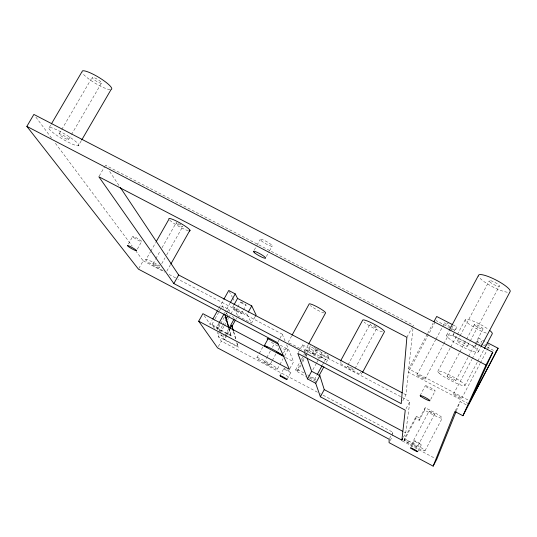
<?xml version="1.0" encoding="UTF-8"?>
<svg xmlns="http://www.w3.org/2000/svg" width="537" height="537" viewBox="0 0 537 537"><rect width="100%" height="100%" fill="white"/><g stroke="black" fill="none" stroke-linecap="round" stroke-linejoin="round"><path stroke-width="0.4" stroke-dasharray="2.69 2.01" d="M392.695 435.849L392.862 432.285L320.414 393.775M402.797 400.709L405.952 394.789L413.188 326.865M404.301 438.695L409.536 441.481A11.807 1.081 28.1 0 1 422.693 448.744A11.807 1.081 28.1 0 1 422.451 450.194A11.807 1.081 28.1 0 1 409.214 443.434L404.046 440.682L404.301 438.695L416.209 416.256L419.692 418.101L419.236 420.364L415.799 418.545L416.209 416.256M403.421 437.246L405.73 432.896L409.872 401.475L302.499 344.835L300.163 349.11M424.646 410.167L425.176 407.764L426.922 408.684A11.767 1.369 28 0 1 440.031 415.933A11.767 1.369 28 0 1 439.615 417.705A11.767 1.369 28 0 1 426.365 411.073L424.646 410.167L419.236 420.364M476.89 343.552L475.023 347.07L452.886 335.591L453.51 333.282M452.892 324.851L456.578 326.758L455.497 330.678L435.93 320.542M475.023 347.07L475.856 344.861M484.904 341.418L479.051 338.391L477.628 342.143L482.682 344.761M456.39 410.825L460.128 401.595L466.68 405.032M417.746 451.698L421.511 444.576M455.718 380.693L468.21 357.065M468.6 356.326L474.842 344.512M475.238 343.774L483.045 329.006M476.782 342.68L479.051 338.391M453.49 394.124L471.801 359.448M472.191 358.709L481.152 341.74M425.009 450.778L442.253 418.122M478.353 351.789L480.682 347.379M464.961 385.526L477.447 361.864M477.836 361.126L484.072 349.292M461.666 398.407L479.964 363.69M480.353 362.952L486.972 350.392M487.361 349.654L489.308 345.962M455.269 410.818L460.128 401.595M404.046 440.682L415.799 418.545M457.376 340.901L459.706 336.504M460.095 335.773L489.234 280.858M419.692 418.101L425.176 407.764M430.721 399.347L435.171 390.963M447.032 376.148L459.531 352.554M459.927 351.816L466.176 340.015M466.566 339.277L474.379 324.529M434.614 414.087L417.356 446.71L414.517 445.529L411.805 443.757L429.063 411.161M410.597 447.898L414.369 440.783M467.532 346.17L469.862 341.774M470.251 341.035L499.363 286.04M416.887 374.927L435.655 339.713M436.044 338.975L442.3 327.241M442.689 326.503L444.649 322.838M389.526 438.554L391.748 434.373M392.124 433.674L392.862 432.285M406.019 408.711L409.872 401.475M390.157 440.615L392.332 436.527M446.603 335.31L448.959 330.866M425.002 379.182L443.367 344.66M443.757 343.922L450.395 331.436M450.785 330.698L452.738 327.026M454.302 331.027L456.578 326.758M420.102 395.547L425.291 385.774M452.886 335.591L454.752 332.081M437.823 371.329L450.335 347.768M450.724 347.03L456.98 335.249M457.37 334.511L465.19 319.784M427.244 334.189L408.711 368.879L468.788 400.38M427.633 333.45L433.158 323.113M435.145 322.019L408.362 372.175L468.969 403.978M406.885 337.303L411.839 328.06M412.215 327.348L413.362 325.221L105.48 165.228L106.407 166.618M348.043 364.824L370.027 324.167M355.058 368.516L377.028 327.818M309.332 377.988L315.904 381.471L314.964 378.739L316.931 375.121M322.428 364.999L324.006 362.106M324.395 361.381L327.932 354.876L324.294 352.957M326.295 362.334L328.691 357.917L327.932 354.876M304.694 351.198L308.251 344.687M295.538 370.094L300.982 360.126M301.371 359.414L303.318 355.85M303.7 355.138L305.258 352.292M305.647 351.581L306.426 350.158M301.096 364.959L297.975 370.678L297.478 369.469L300.626 363.697M302.203 360.81L304.566 356.487M304.956 355.762L306.533 352.876M306.922 352.158L310.467 345.667L310.829 346.808L321.958 352.681L322.495 354.648L320.529 358.266L317.703 357.045A8.317 0.953 28.6 0 1 308.849 352.198A8.317 0.953 28.6 0 1 307.184 350.017L308.903 350.648L307.735 352.796M308.903 350.648L310.829 346.808M302.66 362.099L305.392 357.092M305.781 356.373L307.345 353.514M312.259 353.225L314.239 349.594L315.716 350.171L317.159 351.164L315.185 354.796L312.259 353.225L315.185 354.796M321.958 352.681L319.971 356.326L320.529 358.266M312.856 369.778L316.34 363.374M316.723 362.663L318.273 359.817M318.663 359.112L319.434 357.689M283.442 353.098L286.087 348.265L279.623 344.848M277.515 368.845L279.508 365.207M279.905 364.482L283.093 358.662M284.684 355.756L287.872 349.943M279.958 375.672L283.845 368.577M298.216 352.675L299.774 349.822M289.812 368.644L293.598 361.723L286.349 344.11M287.047 379.444L290.926 372.336M271.917 361.179L269.923 364.811L267.413 363.811L264.405 361.878L266.399 358.253M266.802 357.528L270.386 350.997M272.38 347.365L274.373 343.74M277.958 341.968L279.522 339.129M279.911 338.417L282.247 334.155L177.955 279.133M272.313 360.455L275.897 353.917M277.891 350.285L279.086 348.104M288.094 342.418L291.719 335.8M256.834 357.857L258.827 354.232M259.223 353.507L262.815 346.983M254.934 316.978L251.524 323.146L247.04 314.373L247.826 312.957M218.848 323.301L216.445 327.624L218.257 330.376M224.459 313.225L230.037 303.197M219.714 323.314L216.914 328.335L231.313 335.974L229.252 328.906M220.6 331.396L218.351 327.932L220.338 324.361M220.734 323.643L224.312 317.213M225.902 314.353L226.695 312.923M227.097 312.212L228.681 309.352L222.251 305.956L221.459 307.386M218.781 332.202L222.372 325.744M222.768 325.026L225.56 320.005M237.401 315.192L232.843 306.889L233.629 305.472M317.454 392.198L221.351 341.116L218.304 336.578L219.928 333.658M220.331 332.927L223.989 326.348M224.392 325.623L226.017 322.697M227.641 319.777L228.453 318.313M228.856 317.582L230.48 314.662M230.89 313.93L235.354 305.895M235.83 310.507L237.381 307.708M237.77 307.01L240.489 302.116M266.379 256.498L269.138 251.531M269.534 250.819L272.293 245.845M218.337 346.54L221.351 341.116M224.996 335.497L228.581 329.04M226.466 334.86L224.05 339.209L237.844 346.54L238.24 347.171L218.304 336.578M226.869 334.135L229.682 329.067M226.889 335.524L224.479 339.861L220.929 334.45M227.285 334.806L230.098 329.745M235.756 319.549L236.569 318.085M241.449 313.467L242.999 310.668M243.389 309.97L246.1 305.076M231.313 335.974L230.876 335.276L209.967 324.187L212.008 320.522M217.72 310.265L218.539 308.802M218.948 308.07L223.439 300.008M214.511 328.422L211.914 324.516L214.693 319.522M215.095 318.803L219.069 311.668M219.465 310.95L221.056 308.097M254.209 250.168L256.579 245.912M256.975 245.208L260.13 239.536M166.826 271.125L170.477 264.667M163.134 270.581A12.25 1.403 29.4 0 1 145.749 259.989L150.32 252.007M150.736 251.282L155.696 242.543M152.917 263.795L155.401 259.418M155.811 258.686L160.362 250.665M162.013 247.752L176.069 222.956M161.724 263.694L165.027 257.854M166.678 254.934L182.795 226.466M137.331 249.128L141.741 241.382M138.841 268.453L143.191 260.794L136.176 251.397M128.377 244.046L132.8 236.3M99.244 176.022L104.648 166.665M68.514 139.627A5.585 0.866 30.6 0 0 62.708 135.055A5.585 0.866 30.6 0 0 60.399 135.411A5.585 0.866 30.6 0 0 68.514 139.627L71.045 135.29M71.468 134.565L101.406 83.235A5.551 1.101 31.1 0 0 95.801 78.402A5.551 1.101 31.1 0 0 93.31 79.087A5.551 1.101 31.1 0 0 101.406 83.235M78.328 145.816A17.453 2.712 30.6 0 0 60.319 131.578A17.453 2.712 30.6 0 0 52.921 132.572A17.453 2.712 30.6 0 0 78.328 145.816L81.268 140.768M59.224 133.767L61.312 130.196M61.735 129.477L92.263 77.254M49.297 127.511L50.975 124.644M317.159 351.164L314.239 349.594M264.405 361.878L269.923 364.811M411.805 443.757L417.356 446.71M297.975 370.678L296.27 370.013A8.337 0.826 28.6 0 0 297.471 371.705A8.337 0.826 28.6 0 0 305.54 376.289M409.536 441.481L404.173 439.696L409.214 443.434M483.401 345.13L486.287 346.627M487.012 347.003L496.389 351.856M403.73 393.621L405.952 394.789M314.105 347.587L316.286 348.735M317.018 349.117L319.924 350.654M232.843 306.889L247.04 314.373M322.495 354.648L328.691 357.917M143.191 260.794L164.644 272.111M169.081 274.447L177.217 278.743M308.842 350.453L326.241 359.689M320.025 356.521L326.274 359.817M237.784 315.89L250.806 322.764M285.483 357.427L293.598 361.723M297.478 369.469L304.036 372.947M307.681 374.873L314.964 378.739M211.914 324.516L218.351 327.932M309.802 376.954L315.367 379.901M404.254 432.104L405.73 432.896M402.24 440.924L435.285 458.504M313.232 353.547L315.132 354.823M35.885 117.12L51.935 138.606M55.445 143.305L132.162 246.02M204.221 315.642L209.967 324.187M217.116 332.329L217.982 333.631L224.197 336.934L223.298 335.551M109.649 171.478L119.838 186.762M222.251 305.956L223.882 308.741M226.325 312.917L227.547 315.004M228.681 309.352L229.856 311.413M232.595 316.233L233.77 318.3M229.138 291.222L232.259 297.095M232.649 297.827L234.602 301.499M282.247 334.155L285.087 341.042M302.499 344.835L305.459 353.393M305.728 354.165L306.533 356.501M233.689 331.584L235.965 339.377M237.099 343.277L238.24 347.171M233.514 331.691L235.797 339.505M236.703 342.633L237.844 346.54M229.044 328.98L230.876 335.276M486.327 333.128A15.237 2.779 27.6 0 1 467.895 323.2A15.237 2.779 27.6 0 1 470.029 320.005A15.237 2.779 27.6 0 1 488.69 329.604M324.167 313.004A9.431 1.343 28.7 0 1 310.399 305.64M286.087 348.265A11.807 1.275 28.8 0 1 281.375 347.889M277.73 346.023A11.807 1.275 28.8 0 1 269.581 341.096M289.02 343.116A9.471 1.061 28.7 0 1 301.814 349.795M382.411 331.859A12.385 1.859 28.3 0 1 364.153 322.153M360.159 372.242A12.438 1.463 28.4 0 1 351.07 369.933A12.438 1.463 28.4 0 1 341.102 362.193M188.333 230.729A12.203 1.779 29.6 0 1 177.244 225.48A12.203 1.779 29.6 0 1 168.933 219.23M145.749 259.989A12.25 1.403 29.4 0 1 159.952 266.084M110.072 89.612A17.352 3.437 31.1 0 1 94.955 83.081A17.352 3.437 31.1 0 1 82.268 72.797M507.297 292.209A17.788 3.786 27.4 0 1 488.999 284.798A17.788 3.786 27.4 0 1 478.494 275.367M450.543 326.664A4.564 0.792 27.8 0 1 444.824 323.234A4.564 0.792 27.8 0 1 448.187 323.784M452.302 326.348A4.564 0.792 27.8 0 1 452.094 327.14M487.536 344.264A4.591 0.799 27.5 0 1 487.603 345.768M486.999 345.539A4.591 0.799 27.5 0 1 484.924 344.586M481.555 342.391A4.591 0.799 27.5 0 1 481.843 341.646M374.094 325.623A3.96 0.597 28.3 0 1 376.887 327.939A3.96 0.597 28.3 0 1 372.175 325.905A3.96 0.597 28.3 0 1 370.476 324.066M133.673 237.522A5.323 0.658 29.6 0 0 141.567 241.67A5.323 0.658 29.6 0 0 136.317 237.763A5.323 0.658 29.6 0 0 133.673 237.522M284.442 369.114A4.041 0.389 28.7 0 0 290.577 372.376A4.041 0.389 28.7 0 0 287.127 369.879A4.041 0.389 28.7 0 0 284.442 369.114M414.799 441.226A4.048 0.383 28.1 0 0 420.988 444.508A4.048 0.383 28.1 0 0 418.041 442.293A4.048 0.383 28.1 0 0 414.799 441.226M425.861 386.479A5.578 0.732 28 0 0 434.413 390.976A5.578 0.732 28 0 0 430.412 387.64A5.578 0.732 28 0 0 425.861 386.479M261.21 240.737A6.968 1.148 29.2 0 0 271.742 246.215A6.968 1.148 29.2 0 0 265.681 241.093A6.968 1.148 29.2 0 0 261.21 240.737M439.246 373.269A15.325 2.188 27.8 0 0 462.746 385.6A15.325 2.188 27.8 0 0 452.201 376.356A15.325 2.188 27.8 0 0 439.246 373.269M258.639 359.428A11.827 1.108 28.8 0 0 276.562 368.966A11.827 1.108 28.8 0 0 266.298 361.609A11.827 1.108 28.8 0 0 258.639 359.428M448.2 337.753A17.896 2.994 27.7 0 0 475.681 352.077A17.896 2.994 27.7 0 0 463.585 340.706A17.896 2.994 27.7 0 0 448.2 337.753M474.802 325.241A4.88 0.886 27.6 0 0 482.307 329.121A4.88 0.886 27.6 0 0 479.031 325.925A4.88 0.886 27.6 0 0 474.802 325.241M447.502 376.786A4.9 0.698 27.8 0 0 455.02 380.726A4.9 0.698 27.8 0 0 451.604 377.746A4.9 0.698 27.8 0 0 447.502 376.786M453.919 394.695A4.618 0.618 27.8 0 0 461.001 398.407A4.618 0.618 27.8 0 0 457.813 395.688A4.618 0.618 27.8 0 0 453.919 394.695M241.012 302.62A3.222 0.389 29 0 0 245.879 305.177A3.222 0.389 29 0 0 242.993 302.989A3.222 0.389 29 0 0 241.012 302.62M236.361 310.997A3.222 0.369 29 0 0 241.227 313.561A3.222 0.369 29 0 0 238.327 311.393A3.222 0.369 29 0 0 236.361 310.997M429.385 411.537A3.135 0.362 28 0 0 434.191 414.074A3.135 0.362 28 0 0 431.943 412.268A3.135 0.362 28 0 0 429.385 411.537M347.775 366.805A3.981 0.47 28.4 0 0 353.849 370.013A3.981 0.47 28.4 0 0 350.681 367.543A3.981 0.47 28.4 0 0 347.775 366.805M176.78 223.654A3.907 0.571 29.6 0 0 182.607 226.695A3.907 0.571 29.6 0 0 178.902 223.768A3.907 0.571 29.6 0 0 176.78 223.654M153.663 264.446A3.92 0.45 29.4 0 0 159.502 267.527A3.92 0.45 29.4 0 0 155.696 264.734A3.92 0.45 29.4 0 0 153.663 264.446M489.697 281.771A5.692 1.208 27.4 0 0 498.47 286.261A5.692 1.208 27.4 0 0 494.731 282.301A5.692 1.208 27.4 0 0 489.697 281.771M457.9 341.707A5.726 0.96 27.7 0 0 466.7 346.278A5.726 0.96 27.7 0 0 462.766 342.613A5.726 0.96 27.7 0 0 457.9 341.707M417.37 375.524A4.585 0.618 28 0 0 424.398 379.209A4.585 0.618 28 0 0 421.062 376.417A4.585 0.618 28 0 0 417.37 375.524"/><path stroke-width="0.81" d="M401.884 440.145L405.247 410.161L297.827 353.386L307.486 378.914L315.702 383.297L320.367 396.789L401.884 440.145L402.649 438.695M198.697 321.193L217.586 347.895L389.157 439.253L389.077 442.656L433.144 466.136L454.899 411.523L462.907 415.739L468.136 405.797L492.738 352.225L33.878 114.435L26.85 126.383L138.445 269.151L277.569 342.68L289.436 369.335L198.697 321.193L202.899 313.675L284.013 356.642M456.081 411.597L436.756 459.283L433.144 466.136M462.907 415.739L485.978 365.066L492.738 352.225M487.099 342.552L498.101 348.244L468.969 403.978M470.271 401.159L498.101 348.244M481.071 346.647L510.15 291.551A17.788 3.786 27.4 0 0 495.631 279.824A17.788 3.786 27.4 0 0 478.494 275.367L449.355 330.127M484.461 348.553L492.261 333.766A15.237 2.779 27.6 0 0 489.986 330.631M433.943 321.636L436.702 316.474L452.161 324.469M362.522 372.45L384.472 331.705A12.385 1.859 28.3 0 0 373.437 323.824A12.385 1.859 28.3 0 0 362.603 320.294L340.606 360.898M317.32 374.403L322.039 365.724M319.099 375.585L323.898 366.751M315.702 383.297L319.857 375.632L311.641 371.282L307.07 358.058M320.367 396.789L324.247 389.627L319.857 375.632M308.641 343.962L325.63 312.843A9.431 1.343 28.7 0 0 316.911 306.741A9.431 1.343 28.7 0 0 309.057 304.177L292.121 335.061M307.486 378.914L311.641 371.282M267.211 347.171L264.332 345.647L268.124 338.766L278.179 344.083M248.215 312.252L251.746 305.889L237.555 298.418L235.219 293.887L228.749 290.483L223.848 299.277M255.317 316.293L256.075 314.924L251.746 305.889M219.25 322.583L224.057 313.944M230.433 302.485L235.219 293.887M225.956 319.287L227.95 315.702M234.025 304.768L237.555 298.418M229.38 327.604L234.166 318.985M230.084 328.342L231.689 325.442L233.461 330.805M232.098 326.134L235.347 320.28M212.827 319.059L217.317 310.997M170.887 263.949L189.95 230.198M173.84 283.556L98.828 176.74L406.885 337.303L401.22 403.663L173.84 283.556L178.667 274.991L120.301 187.46M156.522 241.086L168.933 219.23A12.203 1.779 29.6 0 1 180.519 223.264A12.203 1.779 29.6 0 1 189.339 230.91M81.684 140.043L111.065 89.551A17.352 3.437 31.1 0 0 101.265 78.926A17.352 3.437 31.1 0 0 82.49 70.864L51.398 123.926M26.85 126.383L485.978 365.066M178.667 274.991L402.247 392.836M276.555 352.118L282.308 355.165A11.814 1.215 28.8 0 0 272.87 349.466A11.814 1.215 28.8 0 0 264.332 345.647M324.247 389.627L402.77 431.318M231.689 325.442L233.058 330.127M225.131 314.769L229.024 328.12M224.916 314.803L228.816 328.188M267.204 339.015A11.807 1.275 28.8 0 1 268.124 338.766M280.569 376.202A4.048 0.362 28.7 0 0 286.704 379.471A4.048 0.362 28.7 0 0 283.234 376.994A4.048 0.362 28.7 0 0 280.569 376.202M128.471 246.644A5.323 0.618 29.6 0 0 136.364 250.806A5.323 0.618 29.6 0 0 131.088 246.946A5.323 0.618 29.6 0 0 128.471 246.644M411.033 448.328A4.048 0.362 28.2 0 0 417.222 451.624A4.048 0.362 28.2 0 0 414.262 449.435A4.048 0.362 28.2 0 0 411.033 448.328M420.679 396.232A5.585 0.685 28 0 0 429.238 400.743A5.585 0.685 28 0 0 425.203 397.454A5.585 0.685 28 0 0 420.679 396.232M254.511 252.766A6.974 1.081 29.1 0 0 265.05 258.263A6.974 1.081 29.1 0 0 258.935 253.209A6.974 1.081 29.1 0 0 254.511 252.766"/></g></svg>
